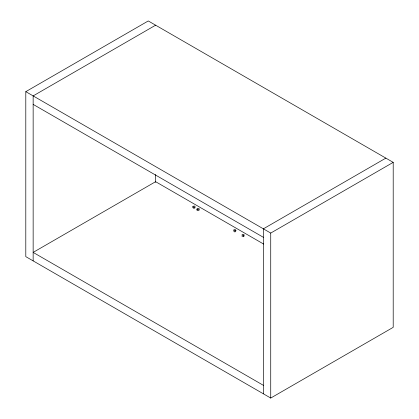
<?xml version="1.0" encoding="UTF-8"?>
<svg xmlns="http://www.w3.org/2000/svg" width="419" height="419" viewBox="0 0 419 419"><rect width="100%" height="100%" fill="white"/><g stroke="black" fill="none" stroke-linecap="round" stroke-linejoin="round"><path stroke-width="0.63" d="M195.013 207.269L194.819 208.081L193.688 208.259L192.84 207.615L192.84 206.672L194.013 205.991L194.83 206.185L195.123 206.834L194.819 207.138L193.41 207.248L192.84 206.672M199.24 209.767L198.915 210.427L197.773 210.616L196.925 209.966L197.281 208.542L198.706 208.421L199.24 208.824L199.104 209.343L198.077 209.694L196.925 209.023M243.806 235.42L244.115 234.766L243.58 234.362L242.172 234.478L241.973 235.289L243.806 235.42L243.806 236.363L241.973 236.232M243.806 236.363L244.115 235.708M196.925 209.966L197.281 209.484M233.996 230.712L233.996 231.655A1.152 0.665 0 0 0 235.625 231.655L235.808 230.853M25.8 91.656L148.268 20.95L393.2 162.363L393.2 327.344L270.732 398.05L25.8 256.638L25.8 91.656L270.732 233.069L393.2 162.363M155.617 25.192L33.148 95.899L33.148 260.88M385.852 158.12L263.383 228.826L263.383 393.808M33.148 104.383L263.383 237.311M263.661 244.073L155.617 181.689L33.148 252.395L263.383 385.323M270.732 233.069L270.732 398.05M155.617 174.524L155.617 182.349M235.923 230.413L234.808 230.906L233.655 230.241A1.152 0.665 0 0 1 234.231 229.664L235.625 229.769L235.923 230.413"/></g></svg>
